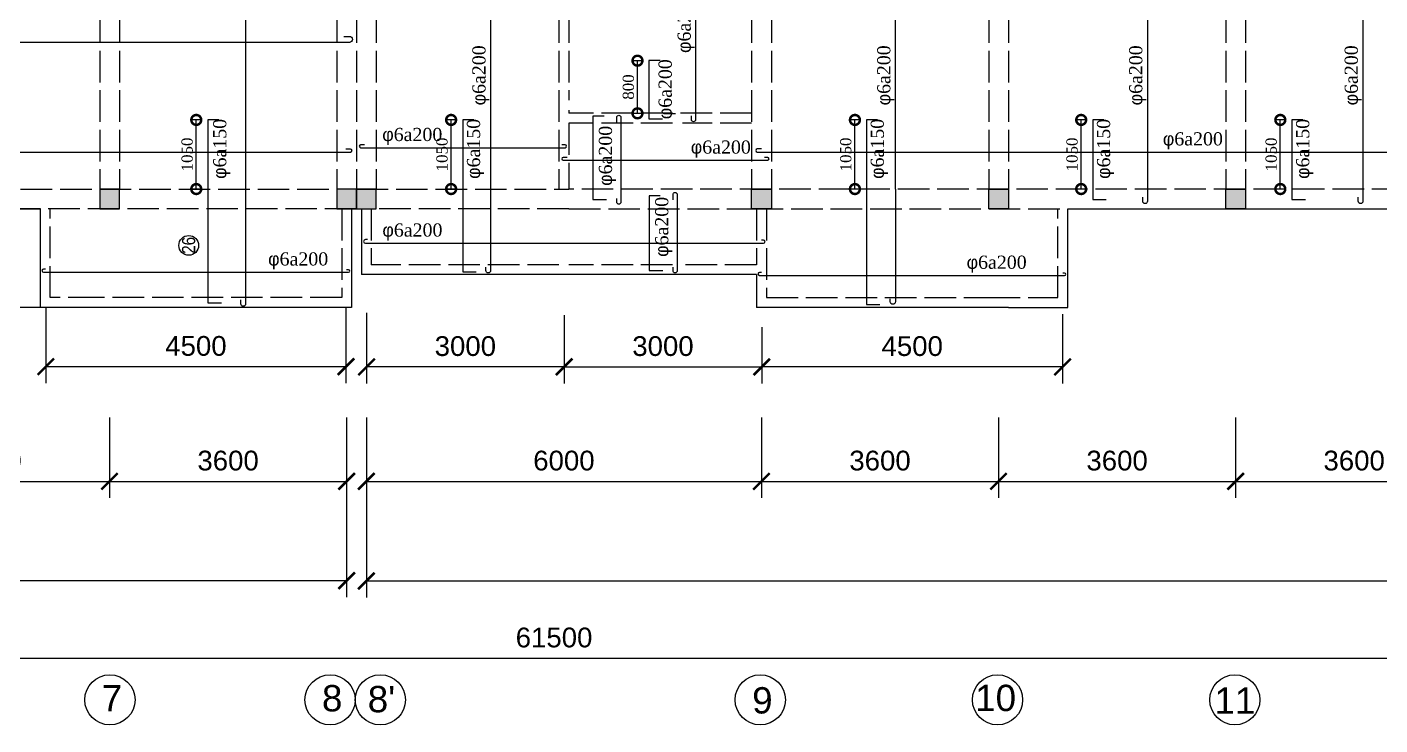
# Model space of a CAD drawing. Extents: x -105064 to -20964, y -943 to 58457.
# Drawn here: x -76599 to -56054, y 22990 to 33593 of the extents above; entities that cross this region are included whole.
import ezdxf

# ---------------------------------------------------------------- set-up
doc = ezdxf.new("R2010")
doc.units = 0
doc.header["$LTSCALE"] = 40
doc.linetypes.add('ACAD_ISO02W100', pattern=[15, 12, -3])
doc.layers.get('0').update_dxf_attribs({"linetype": 'CONTINUOUS'})
doc.layers.get('DEFPOINTS').update_dxf_attribs({"linetype": 'CONTINUOUS'})
for name, color, linetype in [('BAO', 3, 'CONTINUOUS'), ('COT', 3, 'CONTINUOUS'), ('KTHUOT', 6, 'CONTINUOUS'), ('MANH', 2, 'CONTINUOUS'), ('TEXT', 7, 'CONTINUOUS'), ('THEP', 1, 'CONTINUOUS')]:
    doc.layers.add(name, color=color, linetype=linetype)
doc.styles.add('DIM-NEW', font='')
doc.styles.add('VNI-HELVE', font='')
doc.styles.add('VNI-TIMES', font='')
doc.styles.get('DIM-NEW').set_extended_font_data('VNI-Helve-Condense')
doc.styles.get('VNI-HELVE').set_extended_font_data('VNI-Helve')
doc.styles.get('VNI-TIMES').set_extended_font_data('VNI-Times')
doc.dimstyles.new('D1', dxfattribs={"dimscale": 0, "dimtxt": 300, "dimasz": 250, "dimexe": 250, "dimexo": 0, "dimgap": 160, "dimtad": 1, "dimdec": 0, "dimdsep": 46, "dimtxsty": 'VNI-HELVE', "dimblk1": 'ARCHTICK', "dimblk2": 'ARCHTICK', "dimsah": 1, "dimcen": 2.5, "dimclrd": 6, "dimclre": 6, "dimclrt": 6, "dimadec": 0, "dimazin": 0, "dimtfac": 1, "dimtdec": 0, "dimtmove": 0, "dimatfit": 3, "dimldrblk": 'ARCHTICK', "dimfxl": 1, "dimtolj": 1, "dimtzin": 0, "dimarcsym": 0})

# ---------------------------------------------------------------- blocks, each defined once
blk = doc.blocks.new('_ARCHTICK')
at = {"color": 0, "linetype": 'ByBlock', "const_width": 0.15}
blk.add_lwpolyline([(-0.5, -0.5), (0.5, 0.5)], dxfattribs=at)
blk = doc.blocks.new('*D26')
at = {"layer": 'DEFPOINTS', "color": 0, "linetype": 'Continuous', "transparency": 16777216}
for p in [(-60873, 29229), (-65442, 28853), (-65442, 28430)]:
    blk.add_point(p, dxfattribs=at)
at = {"layer": 'KTHUOT', "color": 6, "linetype": 'Continuous', "lineweight": -2, "transparency": 16777216}
for p, q in [((-60873, 29229), (-60873, 28180)), ((-65442, 28853), (-65442, 28180)), ((-60873, 28430), (-65442, 28430))]:
    blk.add_line(p, q, dxfattribs=at)
at = {"layer": 'KTHUOT', "color": 6, "linetype": 'Continuous', "lineweight": -2, "transparency": 16777216, "xscale": 250, "yscale": 250, "zscale": 250, "rotation": 180}
blk.add_blockref('_ARCHTICK', (-65442, 28430), dxfattribs=at)
at = {"layer": 'KTHUOT', "color": 6, "linetype": 'Continuous', "lineweight": -2, "transparency": 16777216, "xscale": 250, "yscale": 250, "zscale": 250}
blk.add_blockref('_ARCHTICK', (-60873, 28430), dxfattribs=at)
at = {"layer": 'KTHUOT', "color": 6, "linetype": 'Continuous', "transparency": 16777216, "insert": (-63157, 28744), "char_height": 300, "attachment_point": 5, "style": 'VNI-HELVE'}
blk.add_mtext('\\A1;4500', dxfattribs=at)
blk = doc.blocks.new('*D24')
at = {"layer": 'DEFPOINTS', "color": 0, "linetype": 'Continuous', "transparency": 16777216}
for p in [(-71446, 26691), (-37846, 26691), (-37846, 25178)]:
    blk.add_point(p, dxfattribs=at)
at = {"layer": 'KTHUOT', "color": 6, "linetype": 'Continuous', "lineweight": -2, "transparency": 16777216}
for p, q in [((-71446, 26691), (-71446, 24928)), ((-37846, 26691), (-37846, 24928)), ((-71446, 25178), (-37846, 25178))]:
    blk.add_line(p, q, dxfattribs=at)
at = {"layer": 'KTHUOT', "color": 6, "linetype": 'Continuous', "lineweight": -2, "transparency": 16777216, "xscale": 250, "yscale": 250, "zscale": 250, "rotation": 180}
blk.add_blockref('_ARCHTICK', (-71446, 25178), dxfattribs=at)
at = {"layer": 'KTHUOT', "color": 6, "linetype": 'Continuous', "lineweight": -2, "transparency": 16777216, "xscale": 250, "yscale": 250, "zscale": 250}
blk.add_blockref('_ARCHTICK', (-37846, 25178), dxfattribs=at)
at = {"layer": 'KTHUOT', "color": 6, "linetype": 'Continuous', "transparency": 16777216, "insert": (-54646, 25492), "char_height": 300, "attachment_point": 5, "style": 'VNI-HELVE'}
blk.add_mtext('\\A1;33600', dxfattribs=at)
blk = doc.blocks.new('*D16')
at = {"layer": 'DEFPOINTS', "color": 0, "transparency": 16777216}
for p in [(-99346, 27684), (-37846, 27684), (-37846, 24003)]:
    blk.add_point(p, dxfattribs=at)
at = {"layer": 'KTHUOT', "color": 6, "lineweight": -2, "transparency": 16777216}
for p, q in [((-99346, 27684), (-99346, 23753)), ((-37846, 27684), (-37846, 23753)), ((-99346, 24003), (-37846, 24003))]:
    blk.add_line(p, q, dxfattribs=at)
at = {"layer": 'KTHUOT', "color": 6, "lineweight": -2, "transparency": 16777216, "xscale": 250, "yscale": 250, "zscale": 250, "rotation": 180}
blk.add_blockref('_ARCHTICK', (-99346, 24003), dxfattribs=at)
at = {"layer": 'KTHUOT', "color": 6, "lineweight": -2, "transparency": 16777216, "xscale": 250, "yscale": 250, "zscale": 250}
blk.add_blockref('_ARCHTICK', (-37846, 24003), dxfattribs=at)
at = {"layer": 'KTHUOT', "color": 6, "transparency": 16777216, "insert": (-68596, 24317), "char_height": 300, "attachment_point": 5, "style": 'VNI-HELVE'}
blk.add_mtext('\\A1;61500', dxfattribs=at)
blk = doc.blocks.new('*D9')
at = {"layer": 'DEFPOINTS', "color": 0, "transparency": 16777216}
for p in [(-65446, 27663), (-61846, 27663), (-61846, 26691)]:
    blk.add_point(p, dxfattribs=at)
at = {"layer": 'KTHUOT', "color": 6, "lineweight": -2, "transparency": 16777216}
for p, q in [((-61846, 27663), (-61846, 26441)), ((-65446, 26691), (-61846, 26691))]:
    blk.add_line(p, q, dxfattribs=at)
at = {"layer": 'KTHUOT', "color": 6, "lineweight": -2, "transparency": 16777216, "xscale": 250, "yscale": 250, "zscale": 250, "rotation": 180}
blk.add_blockref('_ARCHTICK', (-65446, 26691), dxfattribs=at)
at = {"layer": 'KTHUOT', "color": 6, "lineweight": -2, "transparency": 16777216, "xscale": 250, "yscale": 250, "zscale": 250}
blk.add_blockref('_ARCHTICK', (-61846, 26691), dxfattribs=at)
at = {"layer": 'KTHUOT', "color": 6, "transparency": 16777216, "insert": (-63646, 27005), "char_height": 300, "attachment_point": 5, "style": 'VNI-HELVE'}
blk.add_mtext('\\A1;3600', dxfattribs=at)
blk = doc.blocks.new('*D17')
at = {"layer": 'DEFPOINTS', "color": 0, "transparency": 16777216}
for p in [(-99346, 28644), (-71746, 26816), (-99346, 25182)]:
    blk.add_point(p, dxfattribs=at)
at = {"layer": 'KTHUOT', "color": 6, "lineweight": -2, "transparency": 16777216}
for p, q in [((-99346, 28644), (-99346, 24932)), ((-71746, 26816), (-71746, 24932)), ((-71746, 25182), (-99346, 25182))]:
    blk.add_line(p, q, dxfattribs=at)
at = {"layer": 'KTHUOT', "color": 6, "lineweight": -2, "transparency": 16777216, "xscale": 250, "yscale": 250, "zscale": 250, "rotation": 180}
blk.add_blockref('_ARCHTICK', (-99346, 25182), dxfattribs=at)
at = {"layer": 'KTHUOT', "color": 6, "lineweight": -2, "transparency": 16777216, "xscale": 250, "yscale": 250, "zscale": 250}
blk.add_blockref('_ARCHTICK', (-71746, 25182), dxfattribs=at)
at = {"layer": 'KTHUOT', "color": 6, "transparency": 16777216, "insert": (-85546, 25496), "char_height": 300, "attachment_point": 5, "style": 'VNI-HELVE'}
blk.add_mtext('\\A1;27600', dxfattribs=at)
blk = doc.blocks.new('*D32')
at = {"layer": 'DEFPOINTS', "color": 0, "linetype": 'Continuous', "transparency": 16777216}
for p in [(-76396, 30832), (-77262, 29332), (-76396, 29332)]:
    blk.add_point(p, dxfattribs=at)
at = {"layer": 'KTHUOT', "color": 6, "linetype": 'Continuous', "lineweight": -2, "transparency": 16777216}
for p, q in [((-76396, 30832), (-77512, 30832)), ((-77262, 30832), (-77262, 29332)), ((-76396, 29332), (-77512, 29332))]:
    blk.add_line(p, q, dxfattribs=at)
at = {"layer": 'KTHUOT', "color": 6, "linetype": 'Continuous', "lineweight": -2, "transparency": 16777216, "xscale": 250, "yscale": 250, "zscale": 250}
for p, rotation in [((-77262, 30832), 90), ((-77262, 29332), 270)]:
    blk.add_blockref('_ARCHTICK', p, dxfattribs=dict(at, rotation=rotation))
at = {"layer": 'KTHUOT', "color": 6, "linetype": 'Continuous', "transparency": 16777216, "insert": (-77576, 30082), "char_height": 300, "attachment_point": 5, "rotation": 90, "style": 'VNI-HELVE'}
blk.add_mtext('\\A1;1500', dxfattribs=at)
blk = doc.blocks.new('*D6')
at = {"layer": 'DEFPOINTS', "color": 0, "transparency": 16777216}
for p in [(-78946, 27663), (-75346, 27663), (-75346, 26691)]:
    blk.add_point(p, dxfattribs=at)
at = {"layer": 'KTHUOT', "color": 6, "lineweight": -2, "transparency": 16777216}
for p, q in [((-75346, 27663), (-75346, 26441)), ((-78946, 26691), (-75346, 26691))]:
    blk.add_line(p, q, dxfattribs=at)
at = {"layer": 'KTHUOT', "color": 6, "lineweight": -2, "transparency": 16777216, "xscale": 250, "yscale": 250, "zscale": 250, "rotation": 180}
blk.add_blockref('_ARCHTICK', (-78946, 26691), dxfattribs=at)
at = {"layer": 'KTHUOT', "color": 6, "lineweight": -2, "transparency": 16777216, "xscale": 250, "yscale": 250, "zscale": 250}
blk.add_blockref('_ARCHTICK', (-75346, 26691), dxfattribs=at)
at = {"layer": 'KTHUOT', "color": 6, "transparency": 16777216, "insert": (-77146, 27005), "char_height": 300, "attachment_point": 5, "style": 'VNI-HELVE'}
blk.add_mtext('\\A1;3600', dxfattribs=at)
blk = doc.blocks.new('*D18')
at = {"layer": 'DEFPOINTS', "color": 0, "transparency": 16777216}
for p in [(-71443, 29249), (-68443, 29218), (-71443, 28430)]:
    blk.add_point(p, dxfattribs=at)
at = {"layer": 'KTHUOT', "color": 6, "lineweight": -2, "transparency": 16777216}
for p, q in [((-71443, 29249), (-71443, 28180)), ((-68443, 29218), (-68443, 28180)), ((-68443, 28430), (-71443, 28430))]:
    blk.add_line(p, q, dxfattribs=at)
at = {"layer": 'KTHUOT', "color": 6, "lineweight": -2, "transparency": 16777216, "xscale": 250, "yscale": 250, "zscale": 250, "rotation": 180}
blk.add_blockref('_ARCHTICK', (-71443, 28430), dxfattribs=at)
at = {"layer": 'KTHUOT', "color": 6, "lineweight": -2, "transparency": 16777216, "xscale": 250, "yscale": 250, "zscale": 250}
blk.add_blockref('_ARCHTICK', (-68443, 28430), dxfattribs=at)
at = {"layer": 'KTHUOT', "color": 6, "transparency": 16777216, "insert": (-69943, 28744), "char_height": 300, "attachment_point": 5, "style": 'VNI-HELVE'}
blk.add_mtext('\\A1;3000', dxfattribs=at)
blk = doc.blocks.new('*D8')
at = {"layer": 'DEFPOINTS', "color": 0, "transparency": 16777216}
for p in [(-71446, 27663), (-65446, 27663), (-65446, 26691)]:
    blk.add_point(p, dxfattribs=at)
at = {"layer": 'KTHUOT', "color": 6, "lineweight": -2, "transparency": 16777216}
for p, q in [((-71446, 27663), (-71446, 26441)), ((-65446, 27663), (-65446, 26441)), ((-71446, 26691), (-65446, 26691))]:
    blk.add_line(p, q, dxfattribs=at)
at = {"layer": 'KTHUOT', "color": 6, "lineweight": -2, "transparency": 16777216, "xscale": 250, "yscale": 250, "zscale": 250, "rotation": 180}
blk.add_blockref('_ARCHTICK', (-71446, 26691), dxfattribs=at)
at = {"layer": 'KTHUOT', "color": 6, "lineweight": -2, "transparency": 16777216, "xscale": 250, "yscale": 250, "zscale": 250}
blk.add_blockref('_ARCHTICK', (-65446, 26691), dxfattribs=at)
at = {"layer": 'KTHUOT', "color": 6, "transparency": 16777216, "insert": (-68446, 27005), "char_height": 300, "attachment_point": 5, "style": 'VNI-HELVE'}
blk.add_mtext('\\A1;6000', dxfattribs=at)
blk = doc.blocks.new('*D29')
at = {"layer": 'DEFPOINTS', "color": 0, "linetype": 'Continuous', "transparency": 16777216}
for p in [(-76313, 29334), (-71756, 29334), (-76313, 28433)]:
    blk.add_point(p, dxfattribs=at)
at = {"layer": 'KTHUOT', "color": 6, "linetype": 'Continuous', "lineweight": -2, "transparency": 16777216}
for p, q in [((-76313, 29334), (-76313, 28183)), ((-71756, 29334), (-71756, 28183)), ((-71756, 28433), (-76313, 28433))]:
    blk.add_line(p, q, dxfattribs=at)
at = {"layer": 'KTHUOT', "color": 6, "linetype": 'Continuous', "lineweight": -2, "transparency": 16777216, "xscale": 250, "yscale": 250, "zscale": 250, "rotation": 180}
blk.add_blockref('_ARCHTICK', (-76313, 28433), dxfattribs=at)
at = {"layer": 'KTHUOT', "color": 6, "linetype": 'Continuous', "lineweight": -2, "transparency": 16777216, "xscale": 250, "yscale": 250, "zscale": 250}
blk.add_blockref('_ARCHTICK', (-71756, 28433), dxfattribs=at)
at = {"layer": 'KTHUOT', "color": 6, "linetype": 'Continuous', "transparency": 16777216, "insert": (-74034, 28747), "char_height": 300, "attachment_point": 5, "style": 'VNI-HELVE'}
blk.add_mtext('\\A1;4500', dxfattribs=at)
blk = doc.blocks.new('*D7')
at = {"layer": 'DEFPOINTS', "color": 0, "transparency": 16777216}
for p in [(-75346, 27663), (-71746, 27663), (-71746, 26691)]:
    blk.add_point(p, dxfattribs=at)
at = {"layer": 'KTHUOT', "color": 6, "lineweight": -2, "transparency": 16777216}
for p, q in [((-71746, 27663), (-71746, 26441)), ((-75346, 26691), (-71746, 26691))]:
    blk.add_line(p, q, dxfattribs=at)
at = {"layer": 'KTHUOT', "color": 6, "lineweight": -2, "transparency": 16777216, "xscale": 250, "yscale": 250, "zscale": 250, "rotation": 180}
blk.add_blockref('_ARCHTICK', (-75346, 26691), dxfattribs=at)
at = {"layer": 'KTHUOT', "color": 6, "lineweight": -2, "transparency": 16777216, "xscale": 250, "yscale": 250, "zscale": 250}
blk.add_blockref('_ARCHTICK', (-71746, 26691), dxfattribs=at)
at = {"layer": 'KTHUOT', "color": 6, "transparency": 16777216, "insert": (-73546, 27005), "char_height": 300, "attachment_point": 5, "style": 'VNI-HELVE'}
blk.add_mtext('\\A1;3600', dxfattribs=at)
blk = doc.blocks.new('*D19')
at = {"layer": 'DEFPOINTS', "color": 0, "transparency": 16777216}
for p in [(-68443, 29038), (-65442, 29033), (-65442, 28430)]:
    blk.add_point(p, dxfattribs=at)
at = {"layer": 'KTHUOT', "color": 6, "lineweight": -2, "transparency": 16777216}
for p, q in [((-68443, 29038), (-68443, 28180)), ((-65442, 29033), (-65442, 28180)), ((-68443, 28430), (-65442, 28430))]:
    blk.add_line(p, q, dxfattribs=at)
at = {"layer": 'KTHUOT', "color": 6, "lineweight": -2, "transparency": 16777216, "xscale": 250, "yscale": 250, "zscale": 250, "rotation": 180}
blk.add_blockref('_ARCHTICK', (-68443, 28430), dxfattribs=at)
at = {"layer": 'KTHUOT', "color": 6, "lineweight": -2, "transparency": 16777216, "xscale": 250, "yscale": 250, "zscale": 250}
blk.add_blockref('_ARCHTICK', (-65442, 28430), dxfattribs=at)
at = {"layer": 'KTHUOT', "color": 6, "transparency": 16777216, "insert": (-66942, 28744), "char_height": 300, "attachment_point": 5, "style": 'VNI-HELVE'}
blk.add_mtext('\\A1;3000', dxfattribs=at)
blk = doc.blocks.new('*D11')
at = {"layer": 'DEFPOINTS', "color": 0, "transparency": 16777216}
for p in [(-58246, 27663), (-54646, 27663), (-54646, 26691)]:
    blk.add_point(p, dxfattribs=at)
at = {"layer": 'KTHUOT', "color": 6, "lineweight": -2, "transparency": 16777216}
for p, q in [((-54646, 27663), (-54646, 26441)), ((-58246, 26691), (-54646, 26691))]:
    blk.add_line(p, q, dxfattribs=at)
at = {"layer": 'KTHUOT', "color": 6, "lineweight": -2, "transparency": 16777216, "xscale": 250, "yscale": 250, "zscale": 250, "rotation": 180}
blk.add_blockref('_ARCHTICK', (-58246, 26691), dxfattribs=at)
at = {"layer": 'KTHUOT', "color": 6, "lineweight": -2, "transparency": 16777216, "xscale": 250, "yscale": 250, "zscale": 250}
blk.add_blockref('_ARCHTICK', (-54646, 26691), dxfattribs=at)
at = {"layer": 'KTHUOT', "color": 6, "transparency": 16777216, "insert": (-56446, 27005), "char_height": 300, "attachment_point": 5, "style": 'VNI-HELVE'}
blk.add_mtext('\\A1;3600', dxfattribs=at)
blk = doc.blocks.new('*D10')
at = {"layer": 'DEFPOINTS', "color": 0, "transparency": 16777216}
for p in [(-61846, 27663), (-58246, 27663), (-58246, 26691)]:
    blk.add_point(p, dxfattribs=at)
at = {"layer": 'KTHUOT', "color": 6, "lineweight": -2, "transparency": 16777216}
for p, q in [((-58246, 27663), (-58246, 26441)), ((-61846, 26691), (-58246, 26691))]:
    blk.add_line(p, q, dxfattribs=at)
at = {"layer": 'KTHUOT', "color": 6, "lineweight": -2, "transparency": 16777216, "xscale": 250, "yscale": 250, "zscale": 250, "rotation": 180}
blk.add_blockref('_ARCHTICK', (-61846, 26691), dxfattribs=at)
at = {"layer": 'KTHUOT', "color": 6, "lineweight": -2, "transparency": 16777216, "xscale": 250, "yscale": 250, "zscale": 250}
blk.add_blockref('_ARCHTICK', (-58246, 26691), dxfattribs=at)
at = {"layer": 'KTHUOT', "color": 6, "transparency": 16777216, "insert": (-60046, 27005), "char_height": 300, "attachment_point": 5, "style": 'VNI-HELVE'}
blk.add_mtext('\\A1;3600', dxfattribs=at)
blk = doc.blocks.new('_DotSmall')
at = {"color": 0, "linetype": 'ByBlock', "const_width": 0.5}
blk.add_lwpolyline([(-0.0625, 0, 1), (0.0625, 0, 1)], format="xyb", close=True, dxfattribs=at)
blk = doc.blocks.new('*D408')
at = {"layer": 'DEFPOINTS', "color": 0, "linetype": 'Continuous', "transparency": 16777216}
for p in [(-64027, 32182), (-63894, 32182), (-63894, 31132)]:
    blk.add_point(p, dxfattribs=at)
at = {"layer": 'KTHUOT', "color": 9, "linetype": 'Continuous', "lineweight": -2, "transparency": 16777216}
for p, q in [((-63964, 32182), (-64097, 32182)), ((-64027, 31132), (-64027, 32182)), ((-63964, 31132), (-64097, 31132))]:
    blk.add_line(p, q, dxfattribs=at)
at = {"layer": 'KTHUOT', "color": 9, "linetype": 'Continuous', "lineweight": -2, "transparency": 16777216, "xscale": 300, "yscale": 300, "zscale": 300}
for p, rotation in [((-64027, 32182), 90), ((-64027, 31132), 270)]:
    blk.add_blockref('_DotSmall', p, dxfattribs=dict(at, rotation=rotation))
at = {"layer": 'KTHUOT', "color": 7, "linetype": 'Continuous', "transparency": 16777216, "insert": (-64165, 31657), "char_height": 170, "attachment_point": 5, "rotation": 90, "style": 'VNI-TIMES'}
blk.add_mtext('\\A1;1050', dxfattribs=at)
blk = doc.blocks.new('*D412')
at = {"layer": 'DEFPOINTS', "color": 0, "linetype": 'Continuous', "transparency": 16777216}
for p in [(-60591, 32182), (-60458, 32182), (-60458, 31132)]:
    blk.add_point(p, dxfattribs=at)
at = {"layer": 'KTHUOT', "color": 9, "linetype": 'Continuous', "lineweight": -2, "transparency": 16777216}
for p, q in [((-60528, 32182), (-60661, 32182)), ((-60591, 31132), (-60591, 32182)), ((-60528, 31132), (-60661, 31132))]:
    blk.add_line(p, q, dxfattribs=at)
at = {"layer": 'KTHUOT', "color": 9, "linetype": 'Continuous', "lineweight": -2, "transparency": 16777216, "xscale": 300, "yscale": 300, "zscale": 300}
for p, rotation in [((-60591, 32182), 90), ((-60591, 31132), 270)]:
    blk.add_blockref('_DotSmall', p, dxfattribs=dict(at, rotation=rotation))
at = {"layer": 'KTHUOT', "color": 7, "linetype": 'Continuous', "transparency": 16777216, "insert": (-60729, 31657), "char_height": 170, "attachment_point": 5, "rotation": 90, "style": 'VNI-TIMES'}
blk.add_mtext('\\A1;1050', dxfattribs=at)
blk = doc.blocks.new('*D416')
at = {"layer": 'DEFPOINTS', "color": 0, "linetype": 'Continuous', "transparency": 16777216}
for p in [(-57567, 32182), (-57434, 32182), (-57434, 31132)]:
    blk.add_point(p, dxfattribs=at)
at = {"layer": 'KTHUOT', "color": 9, "linetype": 'Continuous', "lineweight": -2, "transparency": 16777216}
for p, q in [((-57504, 32182), (-57637, 32182)), ((-57567, 31132), (-57567, 32182)), ((-57504, 31132), (-57637, 31132))]:
    blk.add_line(p, q, dxfattribs=at)
at = {"layer": 'KTHUOT', "color": 9, "linetype": 'Continuous', "lineweight": -2, "transparency": 16777216, "xscale": 300, "yscale": 300, "zscale": 300}
for p, rotation in [((-57567, 32182), 90), ((-57567, 31132), 270)]:
    blk.add_blockref('_DotSmall', p, dxfattribs=dict(at, rotation=rotation))
at = {"layer": 'KTHUOT', "color": 7, "linetype": 'Continuous', "transparency": 16777216, "insert": (-57705, 31657), "char_height": 170, "attachment_point": 5, "rotation": 90, "style": 'VNI-TIMES'}
blk.add_mtext('\\A1;1050', dxfattribs=at)
blk = doc.blocks.new('*D432')
at = {"layer": 'DEFPOINTS', "color": 0, "linetype": 'Continuous', "transparency": 16777216}
for p in [(-74029, 32182), (-73896, 32182), (-73896, 31132)]:
    blk.add_point(p, dxfattribs=at)
at = {"layer": 'KTHUOT', "color": 9, "linetype": 'Continuous', "lineweight": -2, "transparency": 16777216}
for p, q in [((-73966, 32182), (-74099, 32182)), ((-74029, 31132), (-74029, 32182)), ((-73966, 31132), (-74099, 31132))]:
    blk.add_line(p, q, dxfattribs=at)
at = {"layer": 'KTHUOT', "color": 9, "linetype": 'Continuous', "lineweight": -2, "transparency": 16777216, "xscale": 300, "yscale": 300, "zscale": 300}
for p, rotation in [((-74029, 32182), 90), ((-74029, 31132), 270)]:
    blk.add_blockref('_DotSmall', p, dxfattribs=dict(at, rotation=rotation))
at = {"layer": 'KTHUOT', "color": 7, "linetype": 'Continuous', "transparency": 16777216, "insert": (-74167, 31657), "char_height": 170, "attachment_point": 5, "rotation": 90, "style": 'VNI-TIMES'}
blk.add_mtext('\\A1;1050', dxfattribs=at)
blk = doc.blocks.new('*D459')
at = {"layer": 'DEFPOINTS', "color": 0, "linetype": 'Continuous', "transparency": 16777216}
for p in [(-70159, 32182), (-70026, 32182), (-70026, 31132)]:
    blk.add_point(p, dxfattribs=at)
at = {"layer": 'KTHUOT', "color": 9, "linetype": 'Continuous', "lineweight": -2, "transparency": 16777216}
for p, q in [((-70096, 32182), (-70229, 32182)), ((-70159, 31132), (-70159, 32182)), ((-70096, 31132), (-70229, 31132))]:
    blk.add_line(p, q, dxfattribs=at)
at = {"layer": 'KTHUOT', "color": 9, "linetype": 'Continuous', "lineweight": -2, "transparency": 16777216, "xscale": 300, "yscale": 300, "zscale": 300}
for p, rotation in [((-70159, 32182), 90), ((-70159, 31132), 270)]:
    blk.add_blockref('_DotSmall', p, dxfattribs=dict(at, rotation=rotation))
at = {"layer": 'KTHUOT', "color": 7, "linetype": 'Continuous', "transparency": 16777216, "insert": (-70297, 31657), "char_height": 170, "attachment_point": 5, "rotation": 90, "style": 'VNI-TIMES'}
blk.add_mtext('\\A1;1050', dxfattribs=at)
blk = doc.blocks.new('*D473')
at = {"layer": 'DEFPOINTS', "color": 0, "linetype": 'Continuous', "transparency": 16777216}
for p in [(-67329, 33082), (-67197, 33082), (-67197, 32282)]:
    blk.add_point(p, dxfattribs=at)
at = {"layer": 'KTHUOT', "color": 9, "linetype": 'Continuous', "lineweight": -2, "transparency": 16777216}
for p, q in [((-67267, 33082), (-67399, 33082)), ((-67329, 32282), (-67329, 33082)), ((-67267, 32282), (-67399, 32282))]:
    blk.add_line(p, q, dxfattribs=at)
at = {"layer": 'KTHUOT', "color": 9, "linetype": 'Continuous', "lineweight": -2, "transparency": 16777216, "xscale": 300, "yscale": 300, "zscale": 300}
for p, rotation in [((-67329, 33082), 90), ((-67329, 32282), 270)]:
    blk.add_blockref('_DotSmall', p, dxfattribs=dict(at, rotation=rotation))
at = {"layer": 'KTHUOT', "color": 7, "linetype": 'Continuous', "transparency": 16777216, "insert": (-67467, 32682), "char_height": 170, "attachment_point": 5, "rotation": 90, "style": 'VNI-TIMES'}
blk.add_mtext('\\A1;800', dxfattribs=at)

msp = doc.modelspace()

# ---------------------------------------------------------------- linework, layer by layer
at = {"layer": 'BAO', "color": 3, "linetype": 'Continuous'}
for centre in [(-75340.4, 23371.8), (-71996.8, 23371.8), (-71234.2, 23371.8), (-65464.6, 23371.8), (-61861.2, 23371.8), (-58257.8, 23371.8)]:
    msp.add_circle(centre, 381.3, dxfattribs=at)
at = {"layer": 'COT'}
for points in [[(-75495.8, 30832.4), (-75195.8, 30832.4), (-75195.8, 31132.4), (-75495.8, 31132.4)], [(-71895.8, 30832.4), (-71595.8, 30832.4), (-71595.8, 31132.4), (-71895.8, 31132.4)], [(-71595.8, 30832.4), (-71295.8, 30832.4), (-71295.8, 31132.4), (-71595.8, 31132.4)], [(-65295.8, 30832.4), (-65595.8, 30832.4), (-65595.8, 31132.4), (-65295.8, 31132.4)], [(-61695.8, 30832.4), (-61995.8, 30832.4), (-61995.8, 31132.4), (-61695.8, 31132.4)], [(-58095.8, 30832.4), (-58395.8, 30832.4), (-58395.8, 31132.4), (-58095.8, 31132.4)]]:
    msp.add_lwpolyline(points, close=True, dxfattribs=at)
for points in [[(-75495.8, 30832.4), (-75195.8, 30832.4), (-75495.8, 31132.4), (-75195.8, 31132.4)], [(-71895.8, 30832.4), (-71595.8, 30832.4), (-71895.8, 31132.4), (-71595.8, 31132.4)], [(-71595.8, 30832.4), (-71295.8, 30832.4), (-71595.8, 31132.4), (-71295.8, 31132.4)], [(-65295.8, 30832.4), (-65595.8, 30832.4), (-65295.8, 31132.4), (-65595.8, 31132.4)], [(-61695.8, 30832.4), (-61995.8, 30832.4), (-61695.8, 31132.4), (-61995.8, 31132.4)], [(-58095.8, 30832.4), (-58395.8, 30832.4), (-58095.8, 31132.4), (-58395.8, 31132.4)]]:
    msp.add_solid(points, dxfattribs=at)
at = {"layer": 'KTHUOT', "color": 6, "linetype": 'Continuous'}
msp.add_circle((-74143.5, 30276.1), 150, dxfattribs=at)
at = {"layer": 'MANH', "linetype": 'ACAD_ISO02W100'}
for p, q in [((-75495.8, 35032.4), (-75495.8, 31132.4)), ((-75195.8, 35032.4), (-75195.8, 31132.4)), ((-71895.8, 35032.4), (-71895.8, 31132.4)), ((-71595.8, 35032.4), (-71595.8, 31132.4)), ((-71295.8, 35032.4), (-71295.8, 31132.4)), ((-68520.8, 35032.4), (-68520.8, 31132.4)), ((-68370.8, 35032.4), (-68370.8, 32482.4)), ((-65595.8, 35032.4), (-65595.8, 31132.4)), ((-65295.8, 35032.4), (-65295.8, 31132.4)), ((-61995.8, 35032.4), (-61995.8, 31132.4)), ((-61695.8, 35032.4), (-61695.8, 31132.4)), ((-58395.8, 35032.4), (-58395.8, 31132.4)), ((-58095.8, 35032.4), (-58095.8, 31132.4)), ((-68370.8, 32332.4), (-68370.8, 32282.4)), ((-65595.8, 32282.4), (-68370.8, 32282.4)), ((-66795.8, 32132.4), (-68370.8, 32132.4)), ((-68370.8, 32132.4), (-68370.8, 31132.4)), ((-65595.8, 32132.4), (-66645.8, 32132.4)), ((-79095.8, 31132.4), (-75495.8, 31132.4)), ((-75495.8, 31132.4), (-71895.8, 31132.4)), ((-71595.8, 31132.4), (-68370.8, 31132.4)), ((-65295.8, 31132.4), (-68370.8, 31132.4)), ((-61695.8, 31132.4), (-65295.8, 31132.4)), ((-58095.8, 31132.4), (-61695.8, 31132.4)), ((-54495.8, 31132.4), (-58095.8, 31132.4)), ((-75195.8, 30832.4), (-76395.8, 30832.4)), ((-76245.8, 29482.4), (-76245.8, 30832.4)), ((-71595.8, 30832.4), (-75195.8, 30832.4)), ((-71595.8, 30832.4), (-75195.8, 30832.4)), ((-71820.8, 30832.4), (-71820.8, 29482.4)), ((-71370.8, 30832.4), (-71370.8, 29982.4)), ((-68370.8, 30832.4), (-71295.8, 30832.4)), ((-68370.8, 30832.4), (-65595.8, 30832.4)), ((-65595.8, 30832.4), (-61995.8, 30832.4)), ((-65595.8, 30832.4), (-61995.8, 30832.4)), ((-65520.8, 30832.4), (-65520.8, 29982.4)), ((-65370.8, 30832.4), (-65370.8, 29482.4)), ((-61995.8, 30832.4), (-60795.8, 30832.4)), ((-60945.8, 29482.4), (-60945.8, 30832.4)), ((-68520.8, 29982.4), (-71370.8, 29982.4)), ((-66795.8, 29982.4), (-68370.8, 29982.4)), ((-65520.8, 29982.4), (-66645.8, 29982.4)), ((-75495.8, 29482.4), (-76245.8, 29482.4)), ((-71820.8, 29482.4), (-75495.8, 29482.4)), ((-65370.8, 29482.4), (-61995.8, 29482.4)), ((-61995.8, 29482.4), (-60945.8, 29482.4))]:
    msp.add_line(p, q, dxfattribs=at)
at = {"layer": 'MANH', "linetype": 'Continuous'}
for p, q in [((-76395.8, 29332.4), (-76395.8, 30832.4)), ((-71670.8, 30832.4), (-71670.8, 29332.4)), ((-71520.8, 30832.4), (-71520.8, 29832.4)), ((-60795.8, 29332.4), (-60795.8, 30832.4)), ((-68295.8, 29832.4), (-71520.8, 29832.4)), ((-65520.8, 29832.4), (-68295.8, 29832.4)), ((-65520.8, 29832.4), (-65520.8, 29332.4)), ((-75495.8, 29332.4), (-76395.8, 29332.4)), ((-71670.8, 29332.4), (-75495.8, 29332.4)), ((-61695.8, 29332.4), (-65520.8, 29332.4)), ((-61695.8, 29332.4), (-60795.8, 29332.4))]:
    msp.add_line(p, q, dxfattribs=at)
at = {"layer": 'MANH', "color": 2, "linetype": 'Continuous'}
for points in [[(-81495.8, 30832.4), (-76395.8, 30832.4)], [(-60795.8, 30832.4), (-55695.8, 30832.4)]]:
    msp.add_lwpolyline(points, dxfattribs=at)
at = {"layer": 'THEP'}
for points in [[(-73280.6, 51632.4), (-73280.6, 29385.9, -1), (-73351.7, 29385.9), (-73351.7, 29449.1)], [(-66515.6, 32245.1), (-66515.6, 32195.1, 1), (-66442, 32195.1), (-66442, 32195.1), (-66442, 39445.7), (-66442, 39445.7, 1), (-66552.2, 39445.7), (-66552.2, 39382.3)], [(-63410.7, 31132.4), (-63410.7, 39397.5, 1), (-63481.8, 39397.5), (-63481.8, 39334.4)], [(-59647.7, 39314.6), (-59647.7, 39385.7, -1), (-59584.4, 39385.7), (-59584.4, 30947.3, -1), (-59655.5, 30947.3), (-59655.5, 31010.5)], [(-56375.4, 39314.6), (-56375.4, 39385.7, -1), (-56312.2, 39385.7), (-56312.2, 30947.3, -1), (-56383.2, 30947.3), (-56383.2, 31010.5)], [(-69604.9, 37393.6), (-69604.9, 37435.3, -1), (-69558.5, 37435.3), (-69558.5, 31132.4)], [(-71788.2, 33451), (-71703, 33451, -1), (-71703, 33360.7), (-71703, 33360.7), (-99390.5, 33360.7, -1), (-99390.5, 33445.5), (-99326.4, 33445.5)], [(-67644, 32138.9), (-67644, 32220.5, -1), (-67580.5, 32220.5), (-67580.5, 30932.7, -1), (-67643.9, 30932.7), (-67643.9, 30987.1)], [(-86143.8, 31741), (-86209.9, 31741, 1), (-86209.9, 31693.8), (-71685.9, 31693.8, 1), (-71685.9, 31738.3), (-71757.5, 31738.3)], [(-71474.1, 31802.2), (-71532.8, 31802.2, 1), (-71532.8, 31760.3), (-68426.8, 31760.3, 1), (-68426.8, 31802.2), (-68477.4, 31802.2)], [(-65443.8, 31741), (-65509.9, 31741, 1), (-65509.9, 31693.8), (-51000.1, 31693.8, 1), (-51000.1, 31738.3), (-51071.7, 31738.3)], [(-68399.1, 31610.7), (-68457.8, 31610.7, 1), (-68457.8, 31568.8), (-65351.8, 31568.8, 1), (-65351.8, 31610.7), (-65402.4, 31610.7)], [(-69558.5, 31132.4), (-69558.5, 29895.1, -1), (-69632.1, 29895.1), (-69632.1, 29945.1)], [(-66789.1, 30967.5), (-66789.1, 31049.1, -1), (-66725.6, 31049.1), (-66725.6, 29890.3, -1), (-66788.9, 29890.3), (-66788.9, 29944.7)], [(-63410.7, 31132.4), (-63410.7, 29421.3, -1), (-63492.1, 29421.3), (-63492.1, 29464.4)], [(-71428.4, 30364.7), (-71460.3, 30364.7, 1), (-71460.3, 30308.9), (-65415.9, 30308.9, 1), (-65415.9, 30356.4), (-65447.8, 30356.4)], [(-76319.3, 29915.5), (-76350, 29915.5, 1), (-76350, 29869.4), (-71716.4, 29869.4, 1), (-71716.4, 29904.1), (-71745.4, 29904.1)], [(-65445.3, 29865.7), (-65476.1, 29865.7, 1), (-65476.1, 29819.6), (-60842.4, 29819.6, 1), (-60842.4, 29854.4), (-60871.4, 29854.4)]]:
    msp.add_lwpolyline(points, format="xyb", dxfattribs=at)
for points in [[(-66986.3, 33082.3), (-67154.2, 33082.3), (-67154.2, 32199.4), (-66949.3, 32199.4)], [(-73685.5, 32182.3), (-73853.3, 32182.3), (-73853.3, 29401), (-73648.4, 29401)], [(-69815.5, 32182.3), (-69983.3, 32182.3), (-69983.3, 29873.9), (-69778.4, 29873.9)], [(-67837.2, 32237.6), (-68005.1, 32237.6), (-68005.1, 30971.9), (-67800.2, 30971.9)], [(-63683.9, 32182.3), (-63851.7, 32182.3), (-63851.7, 29376.6), (-63646.8, 29376.6)], [(-60247.9, 32182.3), (-60415.7, 32182.3), (-60415.7, 30971.9), (-60210.8, 30971.9)], [(-57223.5, 32182.3), (-57391.3, 32182.3), (-57391.3, 30971.9), (-57186.4, 30971.9)], [(-66982.2, 31029.3), (-67150.1, 31029.3), (-67150.1, 29892.5), (-66945.2, 29892.5)]]:
    msp.add_lwpolyline(points, dxfattribs=at)

# ---------------------------------------------------------------- texts
at = {"layer": 'TEXT', "style": 'DIM-NEW'}
msp.add_text('26', height=200, rotation=90, dxfattribs=at).set_placement((-74045.5, 30148.8))
at = {"layer": 'TEXT', "style": 'VNI-HELVE'}
for s, p in [('7', (-75464.2, 23196.9)), ('8', (-72120.5, 23196.9)), ("8'", (-71425.5, 23182.9)), ('9', (-65587.4, 23164.5)), ('10', (-62201.2, 23201.4)), ('11', (-58567.4, 23160.7))]:
    msp.add_text(s, height=400, dxfattribs=at).set_placement(p)
at = {"layer": 'TEXT', "char_height": 200, "width": 982.857, "attachment_point": 1, "rotation": 90, "style": 'VNI-TIMES'}
for s, insert in [('{\\fSymbol|b0|i0|c2|p16;f}6a200', (-66720.1, 33199.5)), ('{\\fSymbol|b0|i0|c2|p16;f}6a200', (-69836.6, 32403.6)), ('{\\fSymbol|b0|i0|c2|p16;f}6a200', (-63688.8, 32403.6)), ('{\\fSymbol|b0|i0|c2|p16;f}6a200', (-59862.5, 32403.6)), ('{\\fSymbol|b0|i0|c2|p16;f}6a200', (-56590.3, 32403.6)), ('{\\fSymbol|b0|i0|c2|p16;f}6a200', (-67008.6, 32192.5)), ('{\\fSymbol|b0|i0|c2|p16;f}6a150', (-73772.7, 31286.5)), ('{\\fSymbol|b0|i0|c2|p16;f}6a150', (-69919.1, 31286.5)), ('{\\fSymbol|b0|i0|c2|p16;f}6a200', (-67915.6, 31180.8)), ('{\\fSymbol|b0|i0|c2|p16;f}6a150', (-63787.5, 31286.5)), ('{\\fSymbol|b0|i0|c2|p16;f}6a150', (-60351.5, 31286.5)), ('{\\fSymbol|b0|i0|c2|p16;f}6a150', (-57327.1, 31286.5)), ('{\\fSymbol|b0|i0|c2|p16;f}6a200', (-67060.6, 30101.5))]:
    msp.add_mtext(s, dxfattribs=dict(at, insert=insert))
at = {"layer": 'TEXT', "char_height": 200, "width": 982.857, "attachment_point": 1, "style": 'VNI-TIMES'}
for insert in [(-71204.3, 32061), (-66519.3, 31869.6), (-59350.6, 31994.5), (-71202.3, 30609.6), (-72937.4, 30170.1), (-62330.5, 30120.4)]:
    msp.add_mtext('{\\fSymbol|b0|i0|c2|p16;f}6a200', dxfattribs=dict(at, insert=insert))

# ---------------------------------------------------------------- dimensions: what is measured, and where the dimension line sits
at = {"layer": 'KTHUOT', "color": 6, "linetype": 'Continuous'}
for base, p1, p2, angle, override, picture, middle in [((-67329.5, 33082.3), (-67196.6, 32282.4), (-67196.6, 33082.3), 270, {"dimscale": 1, "dimtxt": 170, "dimasz": 300, "dimexe": 70, "dimexo": 70, "dimgap": 50, "dimtxsty": 'VNI-TIMES', "dimblk1": 'DotSmall', "dimblk2": 'DotSmall', "dimclrd": 9, "dimclre": 9, "dimclrt": 7}, '*D473', (-67466.5, 32682.4)), ((-74028.7, 32182.3), (-73895.8, 31132.4), (-73895.8, 32182.3), 270, {"dimscale": 1, "dimtxt": 170, "dimasz": 300, "dimexe": 70, "dimexo": 70, "dimgap": 50, "dimtxsty": 'VNI-TIMES', "dimblk1": 'DotSmall', "dimblk2": 'DotSmall', "dimclrd": 9, "dimclre": 9, "dimclrt": 7}, '*D432', (-74167.1, 31657.4)), ((-70158.7, 32182.3), (-70025.8, 31132.4), (-70025.8, 32182.3), 270, {"dimscale": 1, "dimtxt": 170, "dimasz": 300, "dimexe": 70, "dimexo": 70, "dimgap": 50, "dimtxsty": 'VNI-TIMES', "dimblk1": 'DotSmall', "dimblk2": 'DotSmall', "dimclrd": 9, "dimclre": 9, "dimclrt": 7}, '*D459', (-70297.1, 31657.4)), ((-64027.1, 32182.3), (-63894.2, 31132.4), (-63894.2, 32182.3), 270, {"dimscale": 1, "dimtxt": 170, "dimasz": 300, "dimexe": 70, "dimexo": 70, "dimgap": 50, "dimtxsty": 'VNI-TIMES', "dimblk1": 'DotSmall', "dimblk2": 'DotSmall', "dimclrd": 9, "dimclre": 9, "dimclrt": 7}, '*D408', (-64165.5, 31657.4)), ((-60591.1, 32182.3), (-60458.2, 31132.4), (-60458.2, 32182.3), 270, {"dimscale": 1, "dimtxt": 170, "dimasz": 300, "dimexe": 70, "dimexo": 70, "dimgap": 50, "dimtxsty": 'VNI-TIMES', "dimblk1": 'DotSmall', "dimblk2": 'DotSmall', "dimclrd": 9, "dimclre": 9, "dimclrt": 7}, '*D412', (-60729.5, 31657.4)), ((-57566.7, 32182.3), (-57433.8, 31132.4), (-57433.8, 32182.3), 270, {"dimscale": 1, "dimtxt": 170, "dimasz": 300, "dimexe": 70, "dimexo": 70, "dimgap": 50, "dimtxsty": 'VNI-TIMES', "dimblk1": 'DotSmall', "dimblk2": 'DotSmall', "dimclrd": 9, "dimclre": 9, "dimclrt": 7}, '*D416', (-57705.1, 31657.4)), ((-77261.7, 29332.4), (-76395.8, 30832.4), (-76395.8, 29332.4), 90, {"dimscale": 1}, '*D32', (-77575.9, 30082.4))]:
    dim = msp.add_linear_dim(base=base, p1=p1, p2=p2, angle=angle, dimstyle='D1', override=override, dxfattribs=at)
    dim.commit()
    dim.dimension.update_dxf_attribs({"geometry": picture, "text_midpoint": middle})
for base, p1, p2, picture, middle in [((-76312.8, 28432.5), (-71755.7, 29334.3), (-76312.8, 29334.3), '*D29', (-74034.2, 28746.7)), ((-65442, 28430.2), (-60872.6, 29228.5), (-65442, 28852.9), '*D26', (-63157.3, 28744.4))]:
    dim = msp.add_linear_dim(base=base, p1=p1, p2=p2, text='4500', dimstyle='D1', override={"dimscale": 1}, dxfattribs=at)
    dim.commit()
    dim.dimension.update_dxf_attribs({"geometry": picture, "text_midpoint": middle})
at = {"layer": 'KTHUOT'}
for base, p1, p2, picture, middle in [((-71443.2, 28430.2), (-68442.6, 29218.3), (-71443.2, 29249.2), '*D18', (-69942.9, 28744.4)), ((-65442, 28430.2), (-68442.6, 29038.3), (-65442, 29032.9), '*D19', (-66942.3, 28744.4))]:
    dim = msp.add_linear_dim(base=base, p1=p1, p2=p2, text='3000', dimstyle='D1', override={"dimscale": 1}, dxfattribs=at)
    dim.commit()
    dim.dimension.update_dxf_attribs({"geometry": picture, "text_midpoint": middle})
for base, p1, p2, override, picture, middle in [((-99345.8, 25181.5), (-71745.8, 26815.7), (-99345.8, 28644.4), {"dimscale": 1}, '*D17', (-85545.8, 25495.7)), ((-37845.8, 24003.1), (-99345.8, 27684.5), (-37845.8, 27684.5), {"dimscale": 1}, '*D16', (-68595.8, 24317.3)), ((-75345.8, 26690.7), (-78945.8, 27663), (-75345.8, 27663), {"dimscale": 1, "dimse1": 1, "dimtmove": 1}, '*D6', (-77145.8, 27004.9)), ((-71745.8, 26690.7), (-75345.8, 27663), (-71745.8, 27663), {"dimscale": 1, "dimse1": 1, "dimtmove": 1}, '*D7', (-73545.8, 27004.9)), ((-65445.8, 26690.7), (-71445.8, 27663), (-65445.8, 27663), {"dimscale": 1}, '*D8', (-68445.8, 27004.9)), ((-61845.8, 26690.7), (-65445.8, 27663), (-61845.8, 27663), {"dimscale": 1, "dimse1": 1, "dimtmove": 1}, '*D9', (-63645.8, 27004.9)), ((-58245.8, 26690.7), (-61845.8, 27663), (-58245.8, 27663), {"dimscale": 1, "dimse1": 1, "dimtmove": 1}, '*D10', (-60045.8, 27004.9)), ((-54645.8, 26690.7), (-58245.8, 27663), (-54645.8, 27663), {"dimscale": 1, "dimse1": 1, "dimtmove": 1}, '*D11', (-56445.8, 27004.9))]:
    dim = msp.add_linear_dim(base=base, p1=p1, p2=p2, dimstyle='D1', override=override, dxfattribs=at)
    dim.commit()
    dim.dimension.update_dxf_attribs({"geometry": picture, "text_midpoint": middle})
at = {"layer": 'KTHUOT', "color": 6, "linetype": 'Continuous'}
dim = msp.add_linear_dim(base=(-37845.8, 25177.7), p1=(-71445.8, 26690.7), p2=(-37845.8, 26690.7), dimstyle='D1', override={"dimscale": 1}, dxfattribs=at)
dim.commit()
dim.dimension.update_dxf_attribs({"geometry": '*D24', "text_midpoint": (-54645.8, 25491.9)})

doc.saveas('drawing.dxf')
